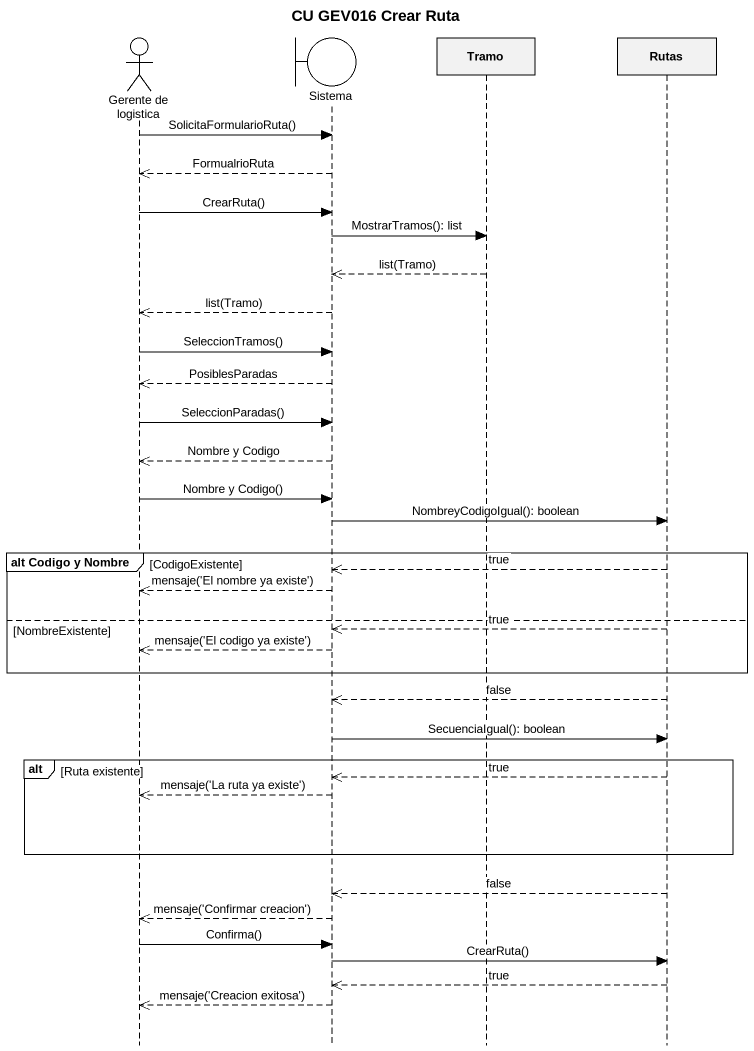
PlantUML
@startuml
title CU GEV016 Crear Ruta
hide footbox
actor "Gerente de logistica" as Gerente_de_logistica
boundary Sistema
participant Tramo
participant Rutas

Gerente_de_logistica -> Sistema : SolicitaFormularioRuta()
Sistema -->> Gerente_de_logistica : FormualrioRuta
Gerente_de_logistica -> Sistema : CrearRuta()
Sistema -> Tramo : MostrarTramos(): list
Tramo -->> Sistema : list(Tramo)
Sistema -->> Gerente_de_logistica : list(Tramo)
Gerente_de_logistica -> Sistema : SeleccionTramos()
Sistema -->> Gerente_de_logistica : PosiblesParadas
Gerente_de_logistica -> Sistema : SeleccionParadas()
Sistema -->> Gerente_de_logistica : Nombre y Codigo
Gerente_de_logistica -> Sistema : Nombre y Codigo()
Sistema -> Rutas : NombreyCodigoIgual(): boolean
group alt Codigo y Nombre [CodigoExistente]
  Rutas -->> Sistema : true
  Sistema -->> Gerente_de_logistica : mensaje('El nombre ya existe')
else NombreExistente
  Rutas -->> Sistema : true
  Sistema -->> Gerente_de_logistica : mensaje('El codigo ya existe')
end
Rutas -->> Sistema : false
Sistema -> Rutas : SecuenciaIgual(): boolean
alt Ruta existente
  Rutas -->> Sistema : true
  Sistema -->> Gerente_de_logistica : mensaje('La ruta ya existe')
end
Rutas -->> Sistema : false
Sistema -->> Gerente_de_logistica : mensaje('Confirmar creacion')
Gerente_de_logistica -> Sistema : Confirma()
Sistema -> Rutas : CrearRuta()
Rutas -->> Sistema : true
Sistema -->> Gerente_de_logistica : mensaje('Creacion exitosa')
@enduml
